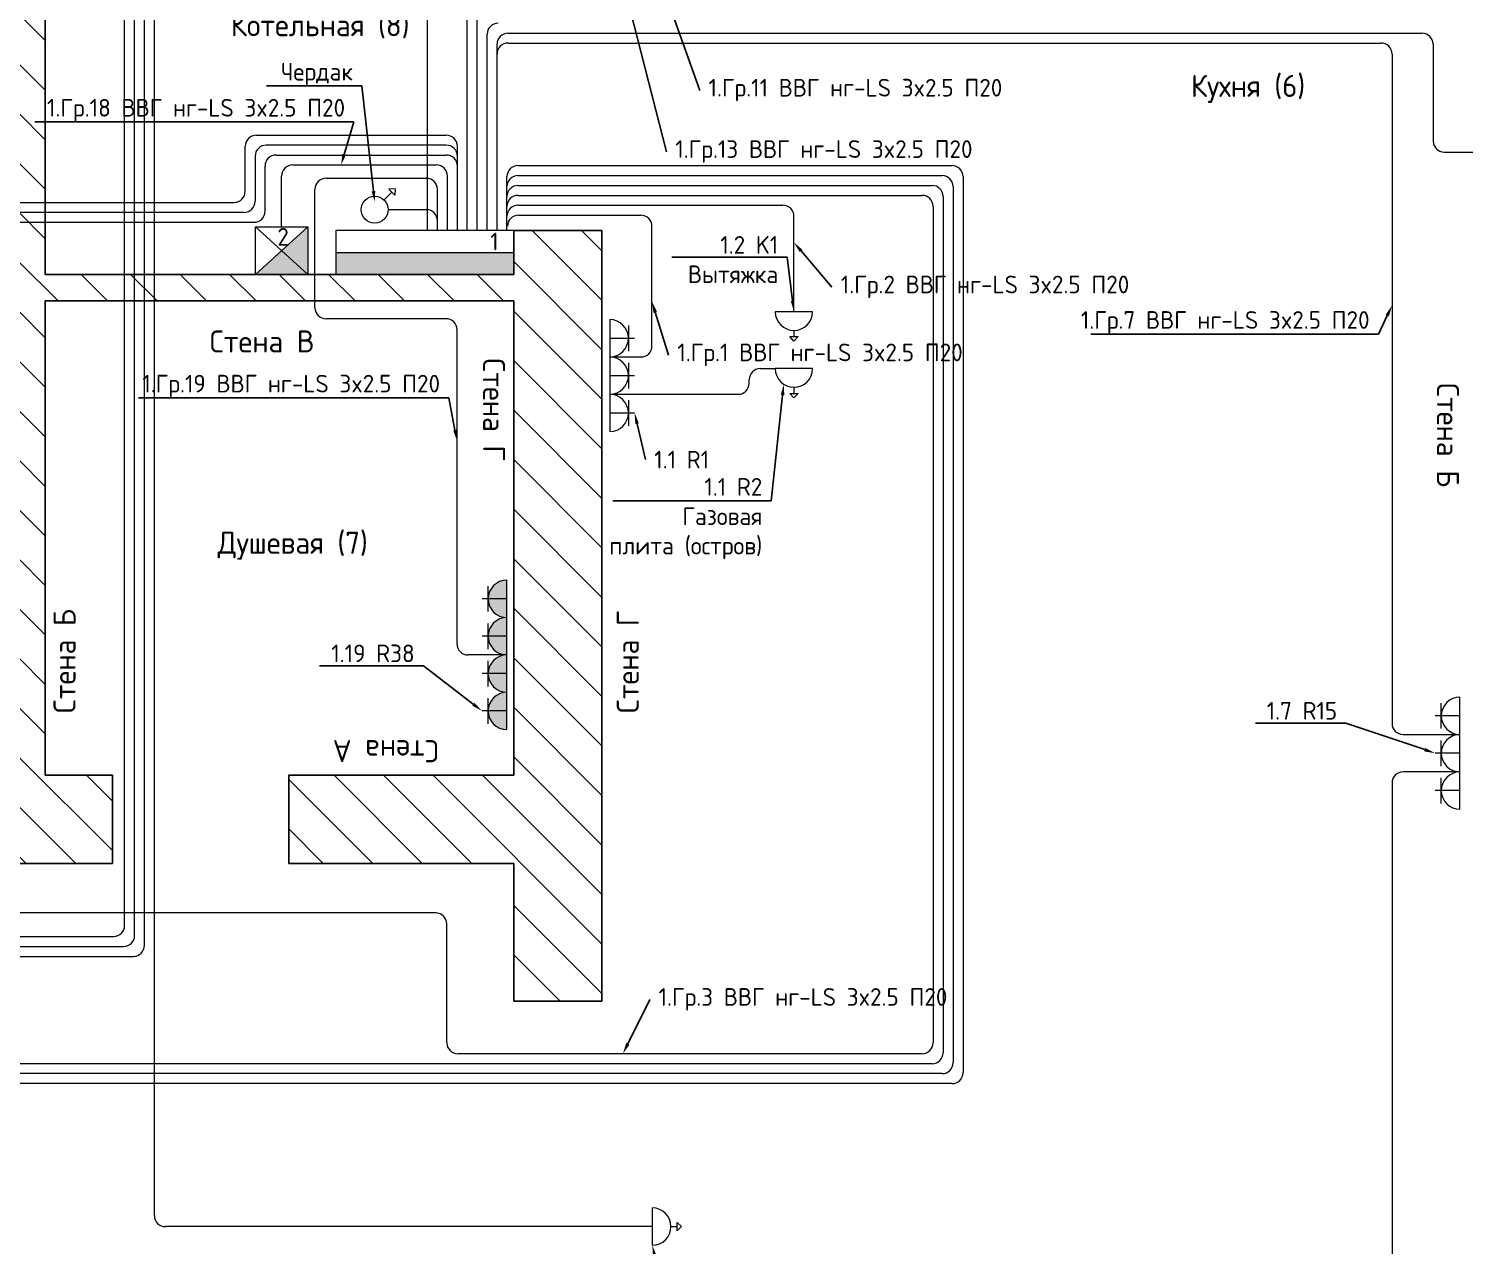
# Model space of a CAD drawing. Extents: x -680 to 54599, y -24087 to 292.
# Drawn here: x 40710 to 47219, y -15489 to -9973 of the extents above; entities that cross this region are included whole.
import ezdxf
from ezdxf import colors
from ezdxf.entities.mleader import LeaderData, LeaderLine
from ezdxf.math import Vec2, Vec3

# ---------------------------------------------------------------- set-up
doc = ezdxf.new("R2010")
doc.units = 0
for name, color, linetype in [('condey_wire', 40, 'Continuous'), ('rozetka_skrutoy', 10, 'Continuous'), ('shitovoe_obor', 7, 'Continuous')]:
    doc.layers.add(name, color=color, linetype=linetype)
for name, color, linetype, lineweight in [('info', 7, 'Continuous', 15), ('nesushie', 7, 'Continuous', 25), ('NOT_off_groupe', 5, 'Continuous', 18), ('power_wire', 10, 'Continuous', 18), ('rozetki_16A', 10, 'Continuous', 18), ('text', 251, 'Continuous', 15)]:
    doc.layers.add(name, color=color, linetype=linetype, lineweight=lineweight)
doc.styles.get("Standard").update_dxf_attribs({"font": 'GOST Common.ttf'})

msp = doc.modelspace()

# ---------------------------------------------------------------- hatches: boundary and pattern name
at = {"layer": 'nesushie', "lineweight": 15}
h = msp.add_hatch(dxfattribs=at)
h.set_pattern_fill('ANSI31', color=256, scale=50, angle=-90)
h.paths.add_polyline_path([(43309, -10887.4), (42909, -10887.4), (42909, -11087.6), (40785, -11087.6), (40785, -8787.6), (41357.7, -8787.6), (41357.7, -8387.6), (39475, -8387.6), (39475, -8787.6), (40665, -8787.6), (40665, -11087.6), (38004, -11087.6), (38004, -10116.6), (37884, -10116.6), (37884, -11632.6), (38004, -11632.6), (38004, -11207.6), (40665, -11207.6), (40665, -13357.6), (38004, -13357.6), (38004, -12437.6), (37884, -12437.6), (37884, -13357.6), (37789, -13357.6), (37789, -13757.6), (41089, -13757.6), (41089, -13357.6), (40839, -13357.6), (40785, -13357.6), (40785, -11207.6), (42909, -11207.6), (42909, -13357.6), (41889, -13357.6), (41889, -13757.6), (42909, -13757.6), (42909, -14382.6), (43309, -14382.6)])
at = {"layer": 'rozetki_16A'}
h = msp.add_hatch(color=256, dxfattribs=at)
h.dxf.hatch_style = 1
h.paths.add_polyline_path([(42877.9, -12473.3, 0.414214), (42793.2, -12558), (42877.9, -12558)])
h.paths.add_polyline_path([(42877.9, -12558), (42793.2, -12558, 0.414214), (42877.9, -12642.7)])
h = msp.add_hatch(color=256, dxfattribs=at)
h.dxf.hatch_style = 1
h.paths.add_polyline_path([(42877.9, -12642.7, 0.414214), (42793.2, -12727.4), (42877.9, -12727.4)])
h.paths.add_polyline_path([(42877.9, -12727.4), (42793.2, -12727.4, 0.414214), (42877.9, -12812.1)])
h = msp.add_hatch(color=256, dxfattribs=at)
h.dxf.hatch_style = 1
h.paths.add_polyline_path([(42877.9, -12812.1, 0.414214), (42793.2, -12896.8), (42877.9, -12896.8)])
h.paths.add_polyline_path([(42877.9, -12896.8), (42793.2, -12896.8, 0.414214), (42877.9, -12981.5)])
h = msp.add_hatch(color=256, dxfattribs=at)
h.dxf.hatch_style = 1
h.paths.add_polyline_path([(42877.9, -12981.5, 0.414214), (42793.2, -13066.2), (42877.9, -13066.2)])
h.paths.add_polyline_path([(42877.9, -13066.2), (42793.2, -13066.2, 0.414214), (42877.9, -13150.9)])
at = {"layer": 'shitovoe_obor', "lineweight": 15}
h = msp.add_hatch(color=256, dxfattribs=at)
h.dxf.hatch_style = 1
h.paths.add_polyline_path([(41856.8, -10979.5), (41738.6, -11087.6), (41975.1, -11087.6)])
h.paths.add_polyline_path([(41975.1, -10871.5), (41856.8, -10979.5), (41975.1, -11087.6)])
h = msp.add_hatch(color=256, dxfattribs=at)
h.dxf.hatch_style = 1
h.paths.add_polyline_path([(42909, -11087.6), (42909, -10987.2), (42104.3, -10987.2), (42104.3, -11087.6)])

# ---------------------------------------------------------------- linework, layer by layer
at = {"layer": 'condey_wire', "lineweight": 15}
for p, q in [((41144.8, -14038.7), (41144.8, -9098.5)), ((41189.8, -14083.7), (41189.8, -9144.4)), ((41234.8, -14128.7), (41234.8, -9189.4)), ((41279.8, -15353.9), (41279.8, -9234.4)), ((42518.4, -10886.8), (42518.4, -9922.5)), ((35556.1, -14088.7), (41094.8, -14088.7)), ((40278.3, -14133.7), (41139.8, -14133.7)), ((40323.3, -14178.7), (41184.8, -14178.7)), ((43537.3, -15403.9), (41329.8, -15403.9))]:
    msp.add_line(p, q, dxfattribs=at)
for centre, start, end in [((41094.8, -14038.7), 270, 0), ((41139.8, -14083.7), 270, 0), ((41184.8, -14128.7), 270, 0), ((41329.8, -15353.9), 180, 270), ((41329.8, -15353.9), 180, 270)]:
    msp.add_arc(centre, 50, start, end, dxfattribs=at)
at = {"layer": 'nesushie'}
for p, q in [((40785, -8787.6), (40785, -11087.6)), ((43309, -10887.4), (42909, -10887.4)), ((42909, -11087.6), (42909, -10887.4)), ((43309, -10887.4), (43309, -14382.6)), ((40785, -11087.6), (42909, -11087.6)), ((42909, -11207.6), (40785, -11207.6)), ((40785, -11207.6), (40785, -13357.6)), ((42909, -13357.6), (42909, -11207.6)), ((41089, -13357.6), (40785, -13357.6)), ((41089, -13357.6), (40839, -13357.6)), ((41089, -13757.6), (41089, -13357.6)), ((41889, -13757.6), (41889, -13357.6)), ((41889, -13357.6), (42909, -13357.6)), ((37789, -13757.6), (41089, -13757.6)), ((42909, -13757.6), (41889, -13757.6)), ((42909, -14382.6), (42909, -13757.6)), ((43309, -14382.6), (42909, -14382.6))]:
    msp.add_line(p, q, dxfattribs=at)
at = {"layer": 'NOT_off_groupe'}
for p, q in [((42698.4, -10886.8), (42698.4, -9804.8)), ((42788.4, -10886.8), (42788.4, -9998.4)), ((41906.8, -10591.1), (42558.4, -10591.1)), ((41856.8, -10871.5), (41856.8, -10641.1)), ((42608.4, -10886.8), (42608.4, -10641.1))]:
    msp.add_line(p, q, dxfattribs=at)
for centre, start, end in [((42838.4, -9998.4), 90, 180), ((41906.8, -10641.1), 90, 180), ((42558.4, -10641.1), 0, 90)]:
    msp.add_arc(centre, 50, start, end, dxfattribs=at)
at = {"layer": 'power_wire'}
for p, q in [((42743.4, -10886.8), (42743.4, -9773.4)), ((42883.4, -9993.4), (47028.4, -9993.4)), ((42833.4, -10886.8), (42833.4, -10043.4)), ((42883.4, -10038.4), (46841.9, -10038.4)), ((46891.9, -10088.4), (46891.9, -13123)), ((47078.4, -10043.4), (47078.4, -10482.9)), ((41741.5, -10456.1), (42603.4, -10456.1)), ((41691.5, -10710.8), (41691.5, -10506.1)), ((42603.4, -10501.1), (41786.5, -10501.1)), ((42653.4, -10886.8), (42653.4, -10506.1)), ((47128.4, -10532.9), (47860.9, -10532.9)), ((41736.5, -10551.1), (41736.5, -10755.8)), ((41781.5, -10800.8), (41781.5, -10596.1)), ((41831.5, -10546.1), (42603.4, -10546.1)), ((42928.4, -10593.9), (44896.6, -10593.9)), ((42057.9, -10651.2), (42513.4, -10651.2)), ((42878.4, -10886.8), (42878.4, -10643.9)), ((42928.4, -10638.9), (44851.6, -10638.9)), ((44946.6, -10643.9), (44946.6, -14705.5)), ((42007.9, -11238.2), (42007.9, -10701.2)), ((42563.4, -10886.8), (42563.4, -10701.2)), ((42928.4, -10683.9), (44806, -10683.9)), ((42928.4, -10728.9), (44761, -10728.9)), ((44856, -10733.9), (44856, -14615.5)), ((44901.6, -10688.9), (44901.6, -14660.5)), ((38399.8, -10760.8), (41641.5, -10760.8)), ((41686.5, -10805.8), (38753.2, -10805.8)), ((42339.6, -10793.6), (42513.4, -10793.6)), ((42928.4, -10773.9), (44129.8, -10773.9)), ((44811, -10778.9), (44811, -14570.5)), ((39280.6, -10850.8), (41731.5, -10850.8)), ((42930.6, -10818.9), (43485.9, -10818.9)), ((43535.9, -11411.2), (43535.9, -10868.9)), ((44179.8, -11256.4), (44179.8, -10823.9)), ((42602.1, -11288.2), (42057.9, -11288.2)), ((42652.1, -12762.1), (42652.1, -11338.2)), ((43344.6, -11461.2), (43485.9, -11461.2)), ((44026.8, -11514.2), (44095.1, -11514.2)), ((43976.8, -11580.6), (43976.8, -11564.2)), ((43344.6, -11630.6), (43926.8, -11630.6)), ((42877.9, -12812.1), (42702.1, -12812.1)), ((46941.9, -13173), (47199.8, -13173)), ((47199.8, -13342.5), (46941.9, -13342.5)), ((46891.9, -13392.5), (46891.9, -17678.7)), ((42555.6, -13981.6), (39669.3, -13981.6)), ((42605.6, -14570.5), (42605.6, -14031.6)), ((44761, -14620.5), (42655.6, -14620.5)), ((44806, -14665.5), (34893.9, -14665.5)), ((44851.6, -14710.5), (39088.1, -14710.5)), ((44896.6, -14755.5), (40572, -14755.5))]:
    msp.add_line(p, q, dxfattribs=at)
msp.add_circle((42278.6, -10793.6), 61, dxfattribs=at)
for centre, start, end in [((42883.4, -10043.4), 90, 180), ((47028.4, -10043.4), 0, 90), ((42883.4, -10088.4), 90, 180), ((46841.9, -10088.4), 0, 90), ((41741.5, -10506.1), 90, 180), ((42603.4, -10506.1), 0, 90), ((41786.5, -10551.1), 90, 180), ((42603.4, -10551.1), 0, 90), ((47128.4, -10482.9), 180, 270), ((41831.5, -10596.1), 90, 180), ((42603.4, -10596.1), 0, 90), ((42928.4, -10643.9), 90, 180), ((44896.6, -10643.9), 0, 90), ((42057.9, -10701.2), 90, 180), ((42513.4, -10701.2), 0, 90), ((42928.4, -10688.9), 90, 180), ((44851.6, -10688.9), 0, 90), ((41641.5, -10710.8), 270, 0), ((42928.4, -10733.9), 90, 180), ((42928.4, -10778.9), 90, 180), ((44761, -10778.9), 0, 90), ((44806, -10733.9), 0, 90), ((41686.5, -10755.8), 270, 0), ((41731.5, -10800.8), 270, 0), ((42513.4, -10843.6), 0, 90), ((42928.4, -10823.9), 90, 180), ((44129.8, -10823.9), 0, 90), ((42930.6, -10868.9), 90, 180), ((43485.9, -10868.9), 0, 90), ((42057.9, -11238.2), 180, 270), ((42602.1, -11338.2), 0, 90), ((43485.9, -11411.2), 270, 0), ((44026.8, -11564.2), 90, 180), ((43926.8, -11580.6), 270, 360), ((42702.1, -12762.1), 180, 270), ((46941.9, -13123), 180, 270), ((46941.9, -13392.5), 90, 180), ((42555.6, -14031.6), 0, 90), ((42655.6, -14570.5), 180, 270), ((44761, -14570.5), 270, 0), ((44806, -14615.5), 270, 0), ((44851.6, -14660.5), 270, 0), ((44896.6, -14705.5), 270, 0)]:
    msp.add_arc(centre, 50, start, end, dxfattribs=at)
at = {"layer": 'rozetka_skrutoy', "lineweight": 15}
for p, q in [((42322.2, -10748.5), (42356.4, -10714.3)), ((42370.8, -10699.9), (42342.9, -10700.8)), ((42369.9, -10727.8), (42342.9, -10700.8)), ((42370.8, -10699.9), (42369.9, -10727.8)), ((44179.8, -11256.4), (44095.1, -11256.4)), ((44264.5, -11256.4), (44179.8, -11256.4)), ((44160.7, -11369), (44198.9, -11369)), ((44179.8, -11389.4), (44160.7, -11369)), ((44179.8, -11341.1), (44179.8, -11369)), ((44179.8, -11389.4), (44198.9, -11369)), ((44179.8, -11514.2), (44095.1, -11514.2)), ((44264.5, -11514.2), (44179.8, -11514.2)), ((44160.7, -11626.8), (44198.9, -11626.8)), ((44179.8, -11647.2), (44160.7, -11626.8)), ((44179.8, -11598.9), (44179.8, -11626.8)), ((44179.8, -11647.2), (44198.9, -11626.8)), ((43537.3, -15319.2), (43537.3, -15403.9)), ((43537.3, -15403.9), (43537.3, -15488.6)), ((43622, -15403.9), (43649.9, -15403.9)), ((43649.9, -15423), (43649.9, -15384.8)), ((43670.3, -15403.9), (43649.9, -15384.8)), ((43670.3, -15403.9), (43649.9, -15423))]:
    msp.add_line(p, q, dxfattribs=at)
for centre, start, end in [((44179.8, -11256.4), 180, 0), ((44179.8, -11514.2), 180, 0), ((43537.3, -15403.9), 270, 90)]:
    msp.add_arc(centre, 84.7, start, end, dxfattribs=at)
at = {"layer": 'rozetki_16A'}
for p, q in [((43344.6, -11291.8), (43344.6, -11376.5)), ((43429.3, -11318.3), (43429.3, -11434.7)), ((43344.6, -11376.5), (43344.6, -11461.2)), ((43344.6, -11376.5), (43457.2, -11376.5)), ((43344.6, -11461.2), (43344.6, -11545.9)), ((43429.3, -11487.7), (43429.3, -11604.1)), ((43344.6, -11545.9), (43344.6, -11630.6)), ((43344.6, -11545.9), (43457.2, -11545.9)), ((43344.6, -11630.6), (43344.6, -11715.3)), ((43344.6, -11715.3), (43344.6, -11800)), ((43344.6, -11715.3), (43457.2, -11715.3)), ((43429.3, -11657.2), (43429.3, -11773.5)), ((42877.9, -12558), (42877.9, -12473.3)), ((42877.9, -12558), (42765.3, -12558)), ((42793.2, -12616.1), (42793.2, -12499.8)), ((42877.9, -12642.7), (42877.9, -12558)), ((42793.2, -12785.5), (42793.2, -12669.2)), ((42877.9, -12727.4), (42877.9, -12642.7)), ((42877.9, -12727.4), (42765.3, -12727.4)), ((42877.9, -12812.1), (42877.9, -12727.4)), ((42877.9, -12896.8), (42877.9, -12812.1)), ((42793.2, -12954.9), (42793.2, -12838.6)), ((42877.9, -12896.8), (42765.3, -12896.8)), ((42877.9, -12981.5), (42877.9, -12896.8)), ((42793.2, -13124.4), (42793.2, -13008)), ((42877.9, -13066.2), (42877.9, -12981.5)), ((47199.8, -13088.3), (47199.8, -13003.6)), ((42877.9, -13066.2), (42765.3, -13066.2)), ((42877.9, -13150.9), (42877.9, -13066.2)), ((47115.1, -13146.5), (47115.1, -13030.2)), ((47199.8, -13088.3), (47087.2, -13088.3)), ((47199.8, -13173), (47199.8, -13088.3)), ((47115.1, -13315.9), (47115.1, -13199.6)), ((47199.8, -13257.7), (47199.8, -13173)), ((47199.8, -13257.7), (47087.2, -13257.7)), ((47199.8, -13342.5), (47199.8, -13257.7)), ((47199.8, -13427.2), (47199.8, -13342.5)), ((47115.1, -13485.3), (47115.1, -13369)), ((47199.8, -13427.2), (47087.2, -13427.2)), ((47199.8, -13511.9), (47199.8, -13427.2))]:
    msp.add_line(p, q, dxfattribs=at)
for centre, start, end in [((43344.6, -11376.5), 270, 90), ((43344.6, -11545.9), 270, 90), ((43344.6, -11715.3), 270, 90), ((42877.9, -12558), 90, 270), ((42877.9, -12727.4), 90, 270), ((42877.9, -12896.8), 90, 270), ((42877.9, -13066.2), 90, 270), ((47199.8, -13088.3), 90, 270), ((47199.8, -13257.7), 90, 270), ((47199.8, -13427.2), 90, 270)]:
    msp.add_arc(centre, 84.7, start, end, dxfattribs=at)
at = {"layer": 'shitovoe_obor', "lineweight": 15}
for p, q in [((41738.6, -11087.6), (41975.1, -10871.5)), ((41975.1, -11087.6), (41738.6, -10871.5)), ((42104.3, -10987.2), (42909, -10987.2))]:
    msp.add_line(p, q, dxfattribs=at)
for points in [[(41975.1, -11087.6), (41738.6, -11087.6), (41738.6, -10871.5), (41975.1, -10871.5)], [(42909, -11087.6), (42104.3, -11087.6), (42104.3, -10886.8), (42909, -10886.8)]]:
    msp.add_lwpolyline(points, close=True, dxfattribs=at)

# ---------------------------------------------------------------- texts
at = {"layer": 'shitovoe_obor', "lineweight": 15, "char_height": 80, "attachment_point": 1}
for s, insert in [('2', (41837.2, -10876.8)), ('1', (42802.5, -10898.1))]:
    msp.add_mtext_dynamic_manual_height_columns(s, width=651.603, gutter_width=12.5, heights=[0], dxfattribs=dict(at, insert=insert))
at = {"layer": 'text', "lineweight": 15, "char_height": 100, "attachment_point": 1}
for s, width, heights, insert in [('Котельная (8)', 860.074, [294.7], (41626.1, -9907.4)), ('Кухня (6)', 806.54, [0], (45979.8, -10182.6)), ('Стена В', 651.603, [0], (41530.6, -11341.1)), ('Душевая (7)', 806.54, [0], (41566.4, -12253.8))]:
    msp.add_mtext_dynamic_manual_height_columns(s, width=width, gutter_width=12.5, heights=heights, dxfattribs=dict(at, insert=insert))
for s, insert, rotation in [('Стена Г', (42869.7, -11467.1), 270), ('Стена Б', (47195.3, -11579.5), 270), ('Стена Б', (40822.1, -13076.6), 90), ('Стена Г', (43376.1, -13076.6), 90), ('Стена А', (42568.9, -13298.4), 180)]:
    msp.add_mtext_dynamic_manual_height_columns(s, width=651.603, gutter_width=12.5, heights=[0], dxfattribs=dict(at, insert=insert, rotation=rotation))

# ---------------------------------------------------------------- leaders
at = {"layer": 'info'}
ml = msp.add_multileader_mtext('Standard', dxfattribs=at)
ml.set_content('1.Гр.9 ВВГ нг-LS 3x2.5 П20', color=256)
ml.set_leader_properties()
ml.build(insert=Vec2(0, 0))
ml.multileader.update_dxf_attribs({"has_dogleg": 0, "text_right_attachment_type": 6, "dogleg_length": 50, "arrow_head_size": 50})
ctx = ml.context
ctx.base_point, ctx.char_height, ctx.arrow_head_size, ctx.landing_gap_size, ctx.plane_origin = Vec3(44017.6, -9872.8), 80, 50, 40, Vec3(44725.1, -10669.7)
ctx.right_attachment = 6
notes = []
notes.append((ctx, [(0, (1, 1, 0), (43967.6, -9872.8), (1, 0), 50, [(0, [(43953.7, -9696)], 0, [])])]))
ctx.mtext.insert, ctx.mtext.width, ctx.mtext.flow_direction = Vec3(44057.6, -9820.8), 1250.986, 5
ml = msp.add_multileader_mtext('Standard', dxfattribs=at)
ml.set_content('1.Гр.13 ВВГ нг-LS 3x2.5 П20', color=256)
ml.set_leader_properties()
ml.build(insert=Vec2(0, 0))
ml.multileader.update_dxf_attribs({"has_dogleg": 0, "text_right_attachment_type": 6, "dogleg_length": 50, "arrow_head_size": 50})
ctx = ml.context
ctx.base_point, ctx.char_height, ctx.arrow_head_size, ctx.landing_gap_size, ctx.plane_origin = Vec3(43601.6, -10531), 80, 50, 40, Vec3(44309.1, -11327.9)
ctx.right_attachment = 6
notes.append((ctx, [(0, (1, 1, 0), (43551.6, -10531), (1, 0), 50, [(0, [(43391.8, -9707.3)], 0, [])])]))
ctx.mtext.insert, ctx.mtext.width, ctx.mtext.flow_direction = Vec3(43641.6, -10479), 1596.398, 5
ml = msp.add_multileader_mtext('Standard', dxfattribs=at)
ml.set_content('1.Гр.11 ВВГ нг-LS 3x2.5 П20', color=256)
ml.set_leader_properties()
ml.build(insert=Vec2(0, 0))
ml.multileader.update_dxf_attribs({"has_dogleg": 0, "text_right_attachment_type": 6, "dogleg_length": 50, "arrow_head_size": 50})
ctx = ml.context
ctx.base_point, ctx.char_height, ctx.arrow_head_size, ctx.landing_gap_size, ctx.plane_origin = Vec3(43752.3, -10252.8), 80, 50, 40, Vec3(44600.9, -11113.9)
ctx.right_attachment = 6
notes.append((ctx, [(0, (1, 1, 0), (43702.3, -10252.8), (1, 0), 50, [(0, [(43592.9, -9804.2)], 0, [])])]))
ctx.mtext.insert, ctx.mtext.width, ctx.mtext.flow_direction = Vec3(43792.3, -10200.8), 1596.398, 5
ml = msp.add_multileader_mtext('Standard', dxfattribs=at)
ml.set_content('Чердак', color=256)
ml.set_leader_properties()
ml.build(insert=Vec2(0, 0))
ml.multileader.update_dxf_attribs({"has_dogleg": 0, "text_right_attachment_type": 6, "dogleg_length": 50, "arrow_head_size": 50})
ctx = ml.context
ctx.base_point, ctx.char_height, ctx.arrow_head_size, ctx.landing_gap_size, ctx.plane_origin = Vec3(41803.8, -10180.2), 80, 50, 40, Vec3(41591.4, -10441.1)
ctx.right_attachment, ctx.text_align_type = 6, 2
notes.append((ctx, [(1, (1, 1, 0), (42269.8, -10232.2), (-1, 0), 50, [(0, [(42278.6, -10759.3)], 0, [])])]))
ctx.mtext.insert, ctx.mtext.width, ctx.mtext.alignment, ctx.mtext.flow_direction = Vec3(42179.8, -10128.2), 671.172, 3, 5
ml = msp.add_multileader_mtext('Standard', dxfattribs=at)
ml.set_content('1.Гр.18 ВВГ нг-LS 3x2.5 П20', color=256)
ml.set_leader_properties()
ml.build(insert=Vec2(0, 0))
ml.multileader.update_dxf_attribs({"has_dogleg": 0, "text_right_attachment_type": 6, "dogleg_length": 50, "arrow_head_size": 50})
ctx = ml.context
ctx.base_point, ctx.char_height, ctx.arrow_head_size, ctx.landing_gap_size, ctx.plane_origin = Vec3(40818.9, -10343.7), 80, 50, 40, Vec3(41352.5, -11024.6)
ctx.right_attachment, ctx.text_align_type = 6, 2
notes.append((ctx, [(1, (1, 1, 0), (42234.4, -10395.7), (-1, 0), 50, [(0, [(42126, -10591.1)], 0, [])])]))
ctx.mtext.insert, ctx.mtext.width, ctx.mtext.alignment, ctx.mtext.flow_direction = Vec3(42144.4, -10291.7), 1393.452, 3, 5
ml = msp.add_multileader_mtext('Standard', dxfattribs=at)
ml.set_content('1.2 K1\\PВытяжка', color=256)
ml.set_leader_properties()
ml.build(insert=Vec2(0, 0))
ml.multileader.update_dxf_attribs({"has_dogleg": 0, "text_right_attachment_type": 6, "dogleg_length": 50, "arrow_head_size": 50})
ctx = ml.context
ctx.base_point, ctx.char_height, ctx.arrow_head_size, ctx.landing_gap_size, ctx.plane_origin = Vec3(43636.4, -10953.3), 80, 50, 40, Vec3(43492.6, -10938.2)
ctx.right_attachment, ctx.text_align_type = 6, 2
notes.append((ctx, [(1, (1, 1, 0), (44198.4, -11009.3), (-1, 0), 50, [(0, [(44179.8, -11256.4)], 0, [])])]))
ctx.mtext.insert, ctx.mtext.width, ctx.mtext.alignment, ctx.mtext.flow_direction = Vec3(44108.4, -10913.3), 671.172, 3, 5
ml = msp.add_multileader_mtext('Standard', dxfattribs=at)
ml.set_content('1.Гр.2 ВВГ нг-LS 3x2.5 П20', color=256)
ml.set_leader_properties()
ml.build(insert=Vec2(0, 0))
ml.multileader.update_dxf_attribs({"has_dogleg": 0, "text_right_attachment_type": 6, "dogleg_length": 50, "arrow_head_size": 50})
ctx = ml.context
ctx.base_point, ctx.char_height, ctx.arrow_head_size, ctx.landing_gap_size, ctx.plane_origin = Vec3(44352.2, -11144.9), 80, 50, 40, Vec3(44469.3, -11483.5)
ctx.right_attachment = 6
notes.append((ctx, [(0, (1, 1, 0), (44302.2, -11144.9), (1, 0), 50, [(0, [(44179.8, -10942.6)], 0, [])])]))
ctx.mtext.insert, ctx.mtext.width, ctx.mtext.flow_direction = Vec3(44392.2, -11092.9), 1250.986, 5
ml = msp.add_multileader_mtext('Standard', dxfattribs=at)
ml.set_content('1.Гр.1 ВВГ нг-LS 3x2.5 П20', color=256)
ml.set_leader_properties()
ml.build(insert=Vec2(0, 0))
ml.multileader.update_dxf_attribs({"has_dogleg": 0, "text_right_attachment_type": 6, "dogleg_length": 50, "arrow_head_size": 50})
ctx = ml.context
ctx.base_point, ctx.char_height, ctx.arrow_head_size, ctx.landing_gap_size, ctx.plane_origin = Vec3(43611, -11452.8), 80, 50, 40, Vec3(43728.2, -11791.5)
ctx.right_attachment = 6
notes.append((ctx, [(0, (1, 1, 0), (43561, -11452.8), (1, 0), 50, [(0, [(43535.9, -11210.7)], 0, [])])]))
ctx.mtext.insert, ctx.mtext.width, ctx.mtext.flow_direction = Vec3(43651, -11400.8), 1250.986, 5
ml = msp.add_multileader_mtext('Standard', dxfattribs=at)
ml.set_content('1.Гр.7 ВВГ нг-LS 3x2.5 П20', color=256)
ml.set_leader_properties()
ml.build(insert=Vec2(0, 0))
ml.multileader.update_dxf_attribs({"has_dogleg": 0, "text_right_attachment_type": 6, "dogleg_length": 50, "arrow_head_size": 50})
ctx = ml.context
ctx.base_point, ctx.char_height, ctx.arrow_head_size, ctx.landing_gap_size, ctx.plane_origin = Vec3(45504.4, -11305.7), 80, 50, 40, Vec3(45872.7, -12325.9)
ctx.right_attachment, ctx.text_align_type = 6, 2
notes.append((ctx, [(1, (1, 1, 0), (46880, -11357.7), (-1, 0), 50, [(0, [(46891.9, -11228.1)], 0, [])])]))
ctx.mtext.insert, ctx.mtext.width, ctx.mtext.alignment, ctx.mtext.flow_direction = Vec3(46790, -11253.7), 1250.986, 3, 5
ml = msp.add_multileader_mtext('Standard', dxfattribs=at)
ml.set_content('1.Гр.19 ВВГ нг-LS 3x2.5 П20', color=256)
ml.set_leader_properties()
ml.build(insert=Vec2(0, 0))
ml.multileader.update_dxf_attribs({"has_dogleg": 0, "text_right_attachment_type": 6, "dogleg_length": 50, "arrow_head_size": 50})
ctx = ml.context
ctx.base_point, ctx.char_height, ctx.arrow_head_size, ctx.landing_gap_size, ctx.plane_origin = Vec3(41249.5, -11594.4), 80, 50, 40, Vec3(41847.9, -12275.3)
ctx.right_attachment, ctx.text_align_type = 6, 2
notes.append((ctx, [(1, (1, 1, 0), (42665.1, -11646.4), (-1, 0), 50, [(0, [(42652.1, -11841.7)], 0, [])])]))
ctx.mtext.insert, ctx.mtext.width, ctx.mtext.alignment, ctx.mtext.flow_direction = Vec3(42575.1, -11542.4), 1354.442, 3, 5
ml = msp.add_multileader_mtext('Standard', dxfattribs=at)
ml.set_content('1.1 R2\\PГазовая\\Pплита (остров)', color=256)
ml.set_leader_properties()
ml.build(insert=Vec2(0, 0))
ml.multileader.update_dxf_attribs({"has_dogleg": 0, "text_right_attachment_type": 6, "dogleg_length": 50, "arrow_head_size": 50})
ctx = ml.context
ctx.base_point, ctx.char_height, ctx.arrow_head_size, ctx.landing_gap_size, ctx.plane_origin = Vec3(43604.3, -12062.2), 80, 50, 40, Vec3(43420.5, -11879.9)
ctx.right_attachment, ctx.text_align_type = 6, 2
notes.append((ctx, [(1, (1, 1, 0), (44126.3, -12114.2), (-1, 0), 50, [(0, [(44133.4, -11585.1)], 0, [])])]))
ctx.mtext.insert, ctx.mtext.width, ctx.mtext.alignment, ctx.mtext.flow_direction = Vec3(44036.3, -12010.2), 671.172, 3, 5
ml = msp.add_multileader_mtext('Standard', dxfattribs=at)
ml.set_content('1.1 R1', color=256)
ml.set_leader_properties()
ml.build(insert=Vec2(0, 0))
ml.multileader.update_dxf_attribs({"has_dogleg": 0, "text_right_attachment_type": 6, "dogleg_length": 50, "arrow_head_size": 50})
ctx = ml.context
ctx.base_point, ctx.char_height, ctx.arrow_head_size, ctx.landing_gap_size, ctx.plane_origin = Vec3(43506.2, -11926.8), 80, 50, 40, Vec3(43563.4, -12312.2)
ctx.right_attachment = 6
notes.append((ctx, [(0, (1, 1, 0), (43456.2, -11926.8), (1, 0), 50, [(0, [(43457.2, -11715.3)], 0, [])])]))
ctx.mtext.insert, ctx.mtext.width, ctx.mtext.flow_direction = Vec3(43546.2, -11886.8), 671.172, 5
ml = msp.add_multileader_mtext('Standard', dxfattribs=at)
ml.set_content('1.19 R38', color=256)
ml.set_leader_properties()
ml.build(insert=Vec2(0, 0))
ml.multileader.update_dxf_attribs({"has_dogleg": 0, "text_right_attachment_type": 6, "dogleg_length": 50, "arrow_head_size": 50})
ctx = ml.context
ctx.base_point, ctx.char_height, ctx.arrow_head_size, ctx.landing_gap_size, ctx.plane_origin = Vec3(42072.6, -12805.3), 80, 50, 40, Vec3(41170.6, -13258.6)
ctx.right_attachment, ctx.text_align_type = 6, 2
notes.append((ctx, [(1, (1, 1, 0), (42550, -12861.2), (-1, 0), 50, [(0, [(42765.3, -13066.2)], 0, [])])]))
ctx.mtext.insert, ctx.mtext.width, ctx.mtext.alignment, ctx.mtext.flow_direction = Vec3(42460, -12765.2), 671.172, 3, 5
ml = msp.add_multileader_mtext('Standard', dxfattribs=at)
ml.set_content('1.7 R15', color=256)
ml.set_leader_properties()
ml.build(insert=Vec2(0, 0))
ml.multileader.update_dxf_attribs({"has_dogleg": 0, "text_right_attachment_type": 6, "dogleg_length": 50, "arrow_head_size": 50})
ctx = ml.context
ctx.base_point, ctx.char_height, ctx.arrow_head_size, ctx.landing_gap_size, ctx.plane_origin = Vec3(46311.6, -13065.6), 80, 50, 40, Vec3(46317.7, -13491)
ctx.right_attachment, ctx.text_align_type = 6, 2
notes.append((ctx, [(1, (1, 1, 0), (46733, -13121.5), (-1, 0), 50, [(0, [(47087.2, -13257.7)], 0, [])])]))
ctx.mtext.insert, ctx.mtext.width, ctx.mtext.alignment, ctx.mtext.flow_direction = Vec3(46643, -13025.5), 671.172, 3, 5
ml = msp.add_multileader_mtext('Standard', dxfattribs=at)
ml.set_content('1.Гр.3 ВВГ нг-LS 3x2.5 П20', color=256)
ml.set_leader_properties()
ml.build(insert=Vec2(0, 0))
ml.multileader.update_dxf_attribs({"has_dogleg": 0, "text_right_attachment_type": 6, "dogleg_length": 50, "arrow_head_size": 50})
ctx = ml.context
ctx.base_point, ctx.char_height, ctx.arrow_head_size, ctx.landing_gap_size, ctx.plane_origin = Vec3(43525.9, -14374.8), 80, 50, 40, Vec3(43979.6, -14365.6)
ctx.right_attachment = 6
notes.append((ctx, [(0, (1, 1, 0), (43475.9, -14374.8), (1, 0), 50, [(0, [(43404.1, -14620.5)], 0, [])])]))
ctx.mtext.insert, ctx.mtext.width, ctx.mtext.flow_direction = Vec3(43565.9, -14322.8), 1250.986, 5
ml = msp.add_multileader_mtext('Standard', dxfattribs=at)
ml.set_content('Кондиционер 4', color=256)
ml.set_leader_properties()
ml.build(insert=Vec2(0, 0))
ml.multileader.update_dxf_attribs({"has_dogleg": 0, "text_right_attachment_type": 6, "dogleg_length": 50, "arrow_head_size": 50})
ctx = ml.context
ctx.base_point, ctx.char_height, ctx.arrow_head_size, ctx.landing_gap_size, ctx.plane_origin = Vec3(43631.9, -15884.7), 80, 50, 40, Vec3(43356.6, -16224)
ctx.right_attachment = 6
notes.append((ctx, [(0, (1, 1, 0), (43581.9, -15884.7), (1, 0), 50, [(0, [(43537.3, -15488.6)], 0, [])])]))
ctx.mtext.insert, ctx.mtext.width, ctx.mtext.flow_direction = Vec3(43671.9, -15832.7), 1291.68, 5
for ctx, leaders in notes:
    for number, flags, end, landing, length, lines in leaders:
        leader = LeaderData()
        leader.index, (leader.has_last_leader_line, leader.has_dogleg_vector, leader.attachment_direction) = number, flags
        leader.last_leader_point, leader.dogleg_vector, leader.dogleg_length = Vec3(end), Vec3(landing), length
        for number, points, colour, breaks in lines:
            line = LeaderLine()
            line.index, line.vertices, line.color, line.breaks = number, Vec3.list(points), colors.encode_raw_color(colour), breaks
            leader.lines.append(line)
        ctx.leaders.append(leader)

doc.saveas('drawing.dxf')
